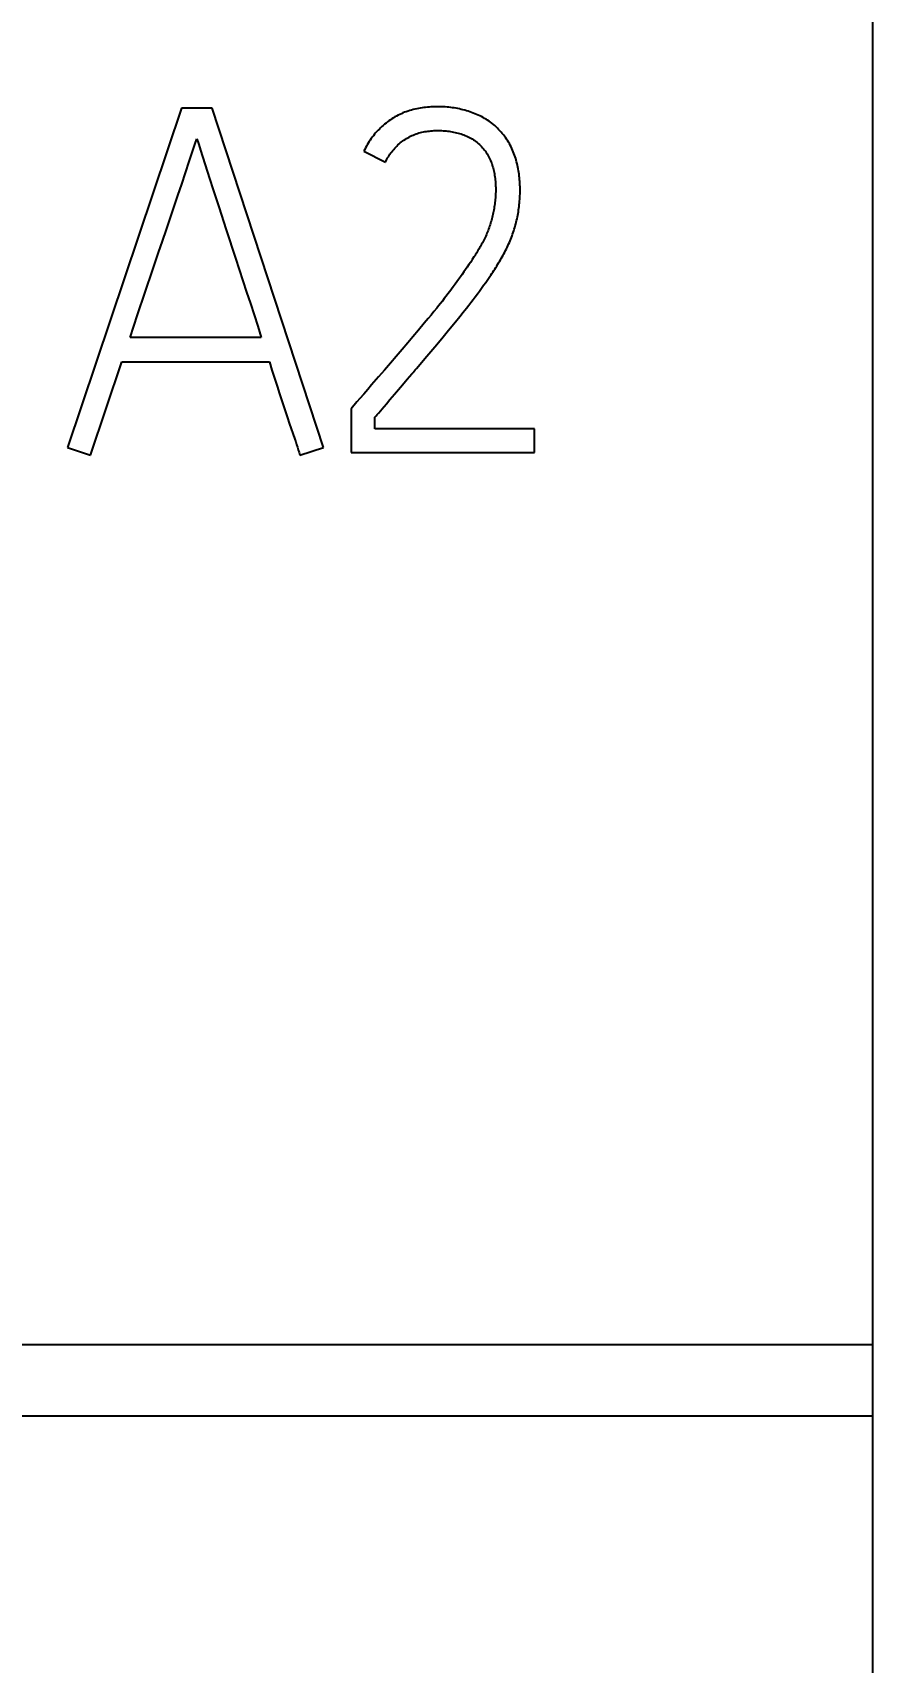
# Model space of a CAD drawing. Extents: x 0 to 420, y 0 to 297.
# Drawn here: x 142.4 to 146.31, y 167.11 to 174.69 of the extents above; entities that cross this region are included whole.
import ezdxf
from ezdxf.enums import TextEntityAlignment as Align

# ---------------------------------------------------------------- set-up
doc = ezdxf.new("R2010")
doc.units = 0
doc.header["$LTSCALE"] = 23.1
for name, color, linetype in [('10000_FRONT', 7, 'CONTINUOUS'), ('10100_DIM_FRONT', 7, 'CONTINUOUS'), ('10500_FRONT_LABELING', 7, 'CONTINUOUS')]:
    doc.layers.add(name, color=color, linetype=linetype)
doc.dimstyles.get("Standard").update_dxf_attribs({"dimtxt": 2.5, "dimasz": 2.5, "dimexe": 1.25, "dimexo": 0.625, "dimtad": 1, "dimcen": 2.5, "dimazin": 3, "dimtfac": 1, "dimtmove": 0, "dimatfit": 3})

# ---------------------------------------------------------------- blocks, each defined once
blk = doc.blocks.new('*D1')
at = {"layer": '10100_DIM_FRONT', "linetype": 'CONTINUOUS'}
for p, q in [((110.808052, 190.739389), (110.808052, 134.086548)), ((146.308052, 190.739389), (146.308052, 134.086548)), ((110.808052, 136.086548), (128.558052, 136.086548)), ((146.308052, 136.086548), (128.558052, 136.086548))]:
    blk.add_line(p, q, dxfattribs=at)
for points in [[(114.308052, 136.586548), (110.808052, 136.086548), (114.308052, 135.586548)], [(142.808052, 135.586548), (146.308052, 136.086548), (142.808052, 136.586548)]]:
    blk.add_solid(points, dxfattribs=at)
blk.add_text('35,5', height=3.5, dxfattribs=at).set_placement((124.727394, 136.961548), (134.227394, 136.961548), align=Align.FIT)

msp = doc.modelspace()

# ---------------------------------------------------------------- linework, layer by layer
at = {"layer": '10000_FRONT', "color": 7, "linetype": 'CONTINUOUS'}
for p, q in [((146.3081, 235.7404), (146.3081, 145.7404)), ((110.8081, 168.5929), (146.3081, 168.5929)), ((110.8081, 168.2599), (146.3081, 168.2599))]:
    msp.add_line(p, q, dxfattribs=at)
at = {"layer": '10500_FRONT_LABELING', "color": 7, "linetype": 'CONTINUOUS'}
for p, q in [((143.0971, 174.3426), (142.5667, 172.7648)), ((143.2391, 174.3426), (143.0971, 174.3426)), ((143.7562, 172.7648), (143.2391, 174.3426)), ((143.1853, 174.1477), (143.2275, 174.0153)), ((143.9448, 174.1429), (144.0447, 174.0918)), ((143.1156, 174.0417), (143.1331, 174.0947)), ((143.0801, 173.9359), (143.0979, 173.9888)), ((143.0979, 173.9888), (143.1156, 174.0417)), ((143.2275, 174.0153), (143.2445, 173.9624)), ((143.2445, 173.9624), (143.2701, 173.8831)), ((143.2701, 173.8831), (143.3045, 173.7774)), ((143.0082, 173.7247), (143.0262, 173.7775)), ((143.3045, 173.7774), (143.3477, 173.6453)), ((142.9636, 173.5926), (142.9904, 173.6719)), ((142.9904, 173.6719), (143.0082, 173.7247)), ((142.9282, 173.4868), (142.9636, 173.5926)), ((143.3477, 173.6453), (143.3823, 173.5397)), ((144.4173, 173.5921), (144.4093, 173.5806)), ((144.4252, 173.6037), (144.4173, 173.5921)), ((144.433, 173.6153), (144.4252, 173.6037)), ((144.4408, 173.627), (144.433, 173.6153)), ((144.4485, 173.6387), (144.4408, 173.627)), ((144.456, 173.6505), (144.4485, 173.6387)), ((143.3823, 173.5397), (143.3996, 173.4868)), ((144.3686, 173.5236), (144.3602, 173.5123)), ((144.3768, 173.5349), (144.3686, 173.5236)), ((144.385, 173.5462), (144.3768, 173.5349)), ((144.3932, 173.5576), (144.385, 173.5462)), ((144.4013, 173.5691), (144.3932, 173.5576)), ((144.4093, 173.5806), (144.4013, 173.5691)), ((144.4914, 173.5053), (144.5011, 173.5188)), ((144.5011, 173.5188), (144.5107, 173.5323)), ((144.5107, 173.5323), (144.5203, 173.5459)), ((144.5203, 173.5459), (144.5297, 173.5596)), ((142.8928, 173.381), (142.9282, 173.4868)), ((143.3996, 173.4868), (143.4167, 173.434)), ((144.3093, 173.4456), (144.3006, 173.4347)), ((144.3179, 173.4567), (144.3093, 173.4456)), ((144.3265, 173.4677), (144.3179, 173.4567)), ((144.335, 173.4788), (144.3265, 173.4677)), ((144.3434, 173.4899), (144.335, 173.4788)), ((144.3519, 173.5011), (144.3434, 173.4899)), ((144.3602, 173.5123), (144.3519, 173.5011)), ((144.4316, 173.4259), (144.4417, 173.439)), ((144.4417, 173.439), (144.4518, 173.4521)), ((144.4518, 173.4521), (144.4618, 173.4653)), ((144.4618, 173.4653), (144.4718, 173.4786)), ((144.4718, 173.4786), (144.4816, 173.4919)), ((144.4816, 173.4919), (144.4914, 173.5053)), ((142.8574, 173.2752), (142.8928, 173.381)), ((143.4167, 173.434), (143.4338, 173.3811)), ((143.4338, 173.3811), (143.4508, 173.3282)), ((144.2433, 173.3642), (144.2254, 173.3427)), ((144.2567, 173.3803), (144.2433, 173.3642)), ((144.2699, 173.3965), (144.2567, 173.3803)), ((144.2832, 173.4128), (144.2699, 173.3965)), ((144.2919, 173.4237), (144.2832, 173.4128)), ((144.3006, 173.4347), (144.2919, 173.4237)), ((144.3696, 173.3482), (144.3904, 173.374)), ((144.3904, 173.374), (144.4059, 173.3934)), ((144.4059, 173.3934), (144.4214, 173.4128)), ((144.4214, 173.4128), (144.4316, 173.4259)), ((143.4508, 173.3282), (143.4677, 173.2752)), ((144.1985, 173.3105), (144.1715, 173.2784)), ((144.2254, 173.3427), (144.1985, 173.3105)), ((144.3064, 173.2714), (144.3381, 173.3097)), ((144.3381, 173.3097), (144.3696, 173.3482)), ((143.4677, 173.2752), (142.8574, 173.2752)), ((144.1218, 173.2197), (144.0946, 173.1878)), ((144.149, 173.2517), (144.1218, 173.2197)), ((144.1715, 173.2784), (144.149, 173.2517)), ((144.2372, 173.1889), (144.2746, 173.2332)), ((144.2746, 173.2332), (144.3064, 173.2714)), ((142.6732, 172.7293), (142.8197, 173.162)), ((142.8197, 173.162), (143.5054, 173.162)), ((143.5054, 173.162), (143.517, 173.1247)), ((144.0674, 173.1559), (144.04, 173.1241)), ((144.0946, 173.1878), (144.0674, 173.1559)), ((143.517, 173.1247), (143.5287, 173.0875)), ((143.5287, 173.0875), (143.5406, 173.0503)), ((144.04, 173.1241), (144.0126, 173.0923)), ((144.1244, 173.0563), (144.1459, 173.0816)), ((144.1459, 173.0816), (144.1566, 173.0942)), ((143.5406, 173.0503), (143.5526, 173.0132)), ((143.5526, 173.0132), (143.5648, 172.9761)), ((143.9531, 173.0236), (143.944, 173.013)), ((143.9623, 173.0341), (143.9531, 173.0236)), ((144.0494, 172.9679), (144.0654, 172.9868)), ((144.0654, 172.9868), (144.0869, 173.0121)), ((144.0869, 173.0121), (144.1244, 173.0563)), ((143.5648, 172.9761), (143.5771, 172.939)), ((143.5771, 172.939), (143.5895, 172.902)), ((143.9119, 172.976), (143.8849, 172.9445)), ((143.8849, 172.9445), (143.8849, 172.7404)), ((144.028, 172.9426), (144.0387, 172.9552)), ((144.0387, 172.9552), (144.0494, 172.9679)), ((143.5895, 172.902), (143.5979, 172.8774)), ((143.9959, 172.8513), (143.9959, 172.9046)), ((144.737, 172.8513), (143.9959, 172.8513)), ((144.737, 172.7404), (144.737, 172.8513)), ((142.5667, 172.7648), (142.6732, 172.7293)), ((143.6474, 172.7293), (143.7562, 172.7648)), ((143.8849, 172.7404), (144.737, 172.7404))]:
    msp.add_line(p, q, dxfattribs=at)
for points in [[(144.5197, 174.2866), (144.5127, 174.291), (144.5056, 174.2952), (144.4983, 174.2992), (144.491, 174.3031), (144.4835, 174.3068), (144.4759, 174.3103), (144.4682, 174.3137), (144.4605, 174.3169), (144.4527, 174.3199), (144.4448, 174.3228), (144.437, 174.3256), (144.4291, 174.3282), (144.4211, 174.3306), (144.4132, 174.3329), (144.4051, 174.3351), (144.3971, 174.3371), (144.389, 174.339), (144.3809, 174.3407), (144.3728, 174.3422), (144.3646, 174.3436), (144.3563, 174.3448), (144.348, 174.3458), (144.3397, 174.3467), (144.3314, 174.3475), (144.323, 174.3481), (144.3146, 174.3486), (144.3062, 174.3489), (144.2979, 174.3491), (144.2895, 174.3493), (144.2812, 174.3493), (144.2729, 174.3491), (144.2645, 174.3489), (144.2562, 174.3485), (144.2479, 174.3479), (144.2396, 174.3472), (144.2313, 174.3464), (144.2231, 174.3455), (144.2148, 174.3443), (144.2066, 174.343), (144.1983, 174.3416), (144.1901, 174.3399), (144.1819, 174.3381), (144.1737, 174.3361), (144.1656, 174.3339), (144.1575, 174.3315), (144.1496, 174.329), (144.1417, 174.3262), (144.1339, 174.3232), (144.1262, 174.3201), (144.1186, 174.3167), (144.1111, 174.3132), (144.1037, 174.3095), (144.0963, 174.3056), (144.089, 174.3015), (144.0818, 174.2972), (144.0747, 174.2927), (144.0677, 174.2881), (144.0608, 174.2833), (144.054, 174.2783), (144.0474, 174.2732), (144.0409, 174.2679), (144.0346, 174.2626), (144.0283, 174.257), (144.0222, 174.2514), (144.0163, 174.2455), (144.0104, 174.2396), (144.0048, 174.2335), (143.9992, 174.2272), (143.9937, 174.2209), (143.9885, 174.2143), (143.9833, 174.2077), (143.9783, 174.2009), (143.9735, 174.194), (143.9689, 174.187), (143.9644, 174.1799), (143.9602, 174.1727), (143.956, 174.1654), (143.9521, 174.158), (143.9484, 174.1505), (143.9448, 174.1429)], [(144.5297, 173.5596), (144.5343, 173.5665), (144.539, 173.5733), (144.5436, 173.5803), (144.5482, 173.5872), (144.5527, 173.5942), (144.5572, 173.6012), (144.5617, 173.6083), (144.5661, 173.6153), (144.5704, 173.6224), (144.5747, 173.6296), (144.579, 173.6367), (144.5831, 173.6439), (144.5873, 173.6511), (144.5913, 173.6584), (144.5953, 173.6657), (144.5992, 173.673), (144.603, 173.6803), (144.6067, 173.6877), (144.6103, 173.6952), (144.6138, 173.7026), (144.6173, 173.7102), (144.6206, 173.7177), (144.6238, 173.7253), (144.627, 173.733), (144.63, 173.7407), (144.633, 173.7484), (144.6358, 173.7562), (144.6385, 173.764), (144.6412, 173.7719), (144.6437, 173.7798), (144.6461, 173.7878), (144.6483, 173.7959), (144.6505, 173.804), (144.6525, 173.8121), (144.6544, 173.8202), (144.6562, 173.8284), (144.6579, 173.8365), (144.6595, 173.8447), (144.661, 173.8529), (144.6624, 173.8611), (144.6636, 173.8693), (144.6648, 173.8775), (144.6658, 173.8857), (144.6668, 173.8939), (144.6676, 173.9021), (144.6683, 173.9104), (144.669, 173.9186), (144.6695, 173.9269), (144.6699, 173.9351), (144.6702, 173.9434), (144.6704, 173.9517), (144.6705, 173.96), (144.6704, 173.9683), (144.6703, 173.9766), (144.67, 173.9849), (144.6696, 173.9932), (144.6691, 174.0016), (144.6684, 174.0099), (144.6676, 174.0183), (144.6667, 174.0266), (144.6656, 174.0349), (144.6644, 174.0432), (144.6631, 174.0514), (144.6616, 174.0597), (144.6601, 174.0679), (144.6584, 174.076), (144.6566, 174.0841), (144.6546, 174.0922), (144.6524, 174.1003), (144.6501, 174.1083), (144.6476, 174.1163), (144.6449, 174.1242), (144.642, 174.1321), (144.6389, 174.1399), (144.6356, 174.1477), (144.6321, 174.1553), (144.6284, 174.1628), (144.6246, 174.1702), (144.6206, 174.1776), (144.6164, 174.1847), (144.6121, 174.1918), (144.6076, 174.1988), (144.6029, 174.2056), (144.5979, 174.2123), (144.5928, 174.2188), (144.5875, 174.2252), (144.5821, 174.2315), (144.5765, 174.2377), (144.5707, 174.2439), (144.5648, 174.2499), (144.5588, 174.2557), (144.5526, 174.2614), (144.5464, 174.2669), (144.5399, 174.2722), (144.5333, 174.2772), (144.5266, 174.282), (144.5197, 174.2866)], [(143.1331, 174.0947), (143.1593, 174.1741), (143.1681, 174.2006)], [(143.1681, 174.2006), (143.1768, 174.1742), (143.1853, 174.1477)], [(144.0447, 174.0918), (144.0478, 174.0983), (144.051, 174.1046), (144.0545, 174.1108), (144.0581, 174.1169), (144.0618, 174.1228), (144.0658, 174.1287), (144.0699, 174.1344), (144.0741, 174.14), (144.0785, 174.1456), (144.0831, 174.151), (144.0878, 174.1563), (144.0927, 174.1615), (144.0977, 174.1665), (144.1029, 174.1714), (144.1082, 174.1762), (144.1135, 174.1808), (144.119, 174.1852), (144.1246, 174.1895), (144.1304, 174.1936), (144.1362, 174.1975), (144.1422, 174.2013), (144.1483, 174.205), (144.1545, 174.2084), (144.1608, 174.2117), (144.1672, 174.2148), (144.1737, 174.2177), (144.1803, 174.2204), (144.1869, 174.2228), (144.1936, 174.2251), (144.2004, 174.2271), (144.2072, 174.229), (144.214, 174.2306), (144.2209, 174.2321), (144.2279, 174.2334), (144.2349, 174.2345), (144.2419, 174.2355), (144.249, 174.2363), (144.2561, 174.237), (144.2632, 174.2375), (144.2702, 174.2379), (144.2773, 174.2382), (144.2843, 174.2383), (144.2914, 174.2383), (144.2984, 174.2382), (144.3055, 174.238), (144.3125, 174.2377), (144.3195, 174.2372), (144.3265, 174.2366), (144.3335, 174.2359), (144.3405, 174.235), (144.3475, 174.234), (144.3545, 174.2328), (144.3615, 174.2315), (144.3684, 174.2301), (144.3754, 174.2284), (144.3823, 174.2267), (144.3891, 174.2247), (144.3959, 174.2226), (144.4026, 174.2204), (144.4093, 174.2179), (144.4158, 174.2153), (144.4223, 174.2125), (144.4288, 174.2095), (144.4351, 174.2063), (144.4414, 174.2029), (144.4475, 174.1993), (144.4536, 174.1955), (144.4594, 174.1915), (144.4652, 174.1873), (144.4707, 174.183), (144.4761, 174.1784), (144.4813, 174.1737), (144.4864, 174.1688), (144.4913, 174.1638), (144.496, 174.1585), (144.5006, 174.1531), (144.505, 174.1475), (144.5093, 174.1418), (144.5133, 174.1359), (144.5171, 174.1299), (144.5207, 174.1238), (144.5241, 174.1176), (144.5274, 174.1113), (144.5304, 174.1049), (144.5333, 174.0984), (144.536, 174.0918), (144.5385, 174.0852), (144.5409, 174.0784), (144.543, 174.0716), (144.5449, 174.0648), (144.5467, 174.0579), (144.5482, 174.051), (144.5497, 174.0441), (144.551, 174.0372), (144.5522, 174.0303), (144.5532, 174.0233), (144.5542, 174.0163), (144.555, 174.0093), (144.5557, 174.0023), (144.5562, 173.9952), (144.5567, 173.9881), (144.557, 173.981), (144.5572, 173.9739), (144.5573, 173.9668), (144.5573, 173.9597), (144.5572, 173.9526), (144.5569, 173.9456), (144.5566, 173.9385), (144.5562, 173.9315), (144.5557, 173.9245), (144.5551, 173.9175), (144.5544, 173.9105), (144.5536, 173.9035), (144.5527, 173.8965), (144.5517, 173.8896), (144.5507, 173.8826), (144.5495, 173.8757), (144.5482, 173.8688), (144.5469, 173.8619), (144.5454, 173.855), (144.5439, 173.8481), (144.5423, 173.8413), (144.5407, 173.8344), (144.539, 173.8276), (144.5371, 173.8207), (144.5352, 173.8139), (144.5333, 173.8071), (144.5312, 173.8003), (144.529, 173.7936), (144.5267, 173.7869), (144.5243, 173.7803), (144.5218, 173.7737), (144.5192, 173.7672), (144.5165, 173.7607), (144.5137, 173.7543), (144.5108, 173.7479), (144.5079, 173.7415), (144.5048, 173.7353), (144.5017, 173.729), (144.4985, 173.7228), (144.4952, 173.7166), (144.4919, 173.7105), (144.4885, 173.7044), (144.4851, 173.6983), (144.4816, 173.6923), (144.478, 173.6862), (144.4745, 173.6802), (144.4708, 173.6743), (144.4672, 173.6683), (144.4635, 173.6624), (144.4598, 173.6564), (144.456, 173.6505)], [(143.0262, 173.7775), (143.0532, 173.8567), (143.0801, 173.9359)], [(144.1566, 173.0942), (144.1674, 173.1068), (144.1728, 173.1131), (144.1781, 173.1195), (144.1835, 173.1258), (144.1889, 173.1321), (144.2372, 173.1889)], [(144.0126, 173.0923), (143.9806, 173.0553), (143.9623, 173.0341)], [(143.944, 173.013), (143.9256, 172.9918), (143.9119, 172.976)], [(143.9959, 172.9046), (144.0012, 172.9109), (144.0066, 172.9173), (144.0119, 172.9236)], [(144.0119, 172.9236), (144.0226, 172.9362), (144.028, 172.9426)], [(143.5979, 172.8774), (143.6234, 172.8036), (143.6276, 172.7912), (143.6316, 172.7789), (143.6357, 172.7665), (143.6397, 172.7541), (143.6436, 172.7417), (143.6474, 172.7293)]]:
    msp.add_lwpolyline(points, dxfattribs=at)

# ---------------------------------------------------------------- dimensions: what is measured, and where the dimension line sits
at = {"layer": '10100_DIM_FRONT', "linetype": 'CONTINUOUS'}
dim = msp.add_linear_dim(base=(146.3081, 136.0865), p1=(110.8081, 190.7394), p2=(146.3081, 190.7394), dimstyle='Standard', dxfattribs=at)
dim.commit()
dim.dimension.update_dxf_attribs({"geometry": '*D1', "text_midpoint": (129.4774, 138.7115), "dimtype": 128})

doc.saveas('drawing.dxf')
